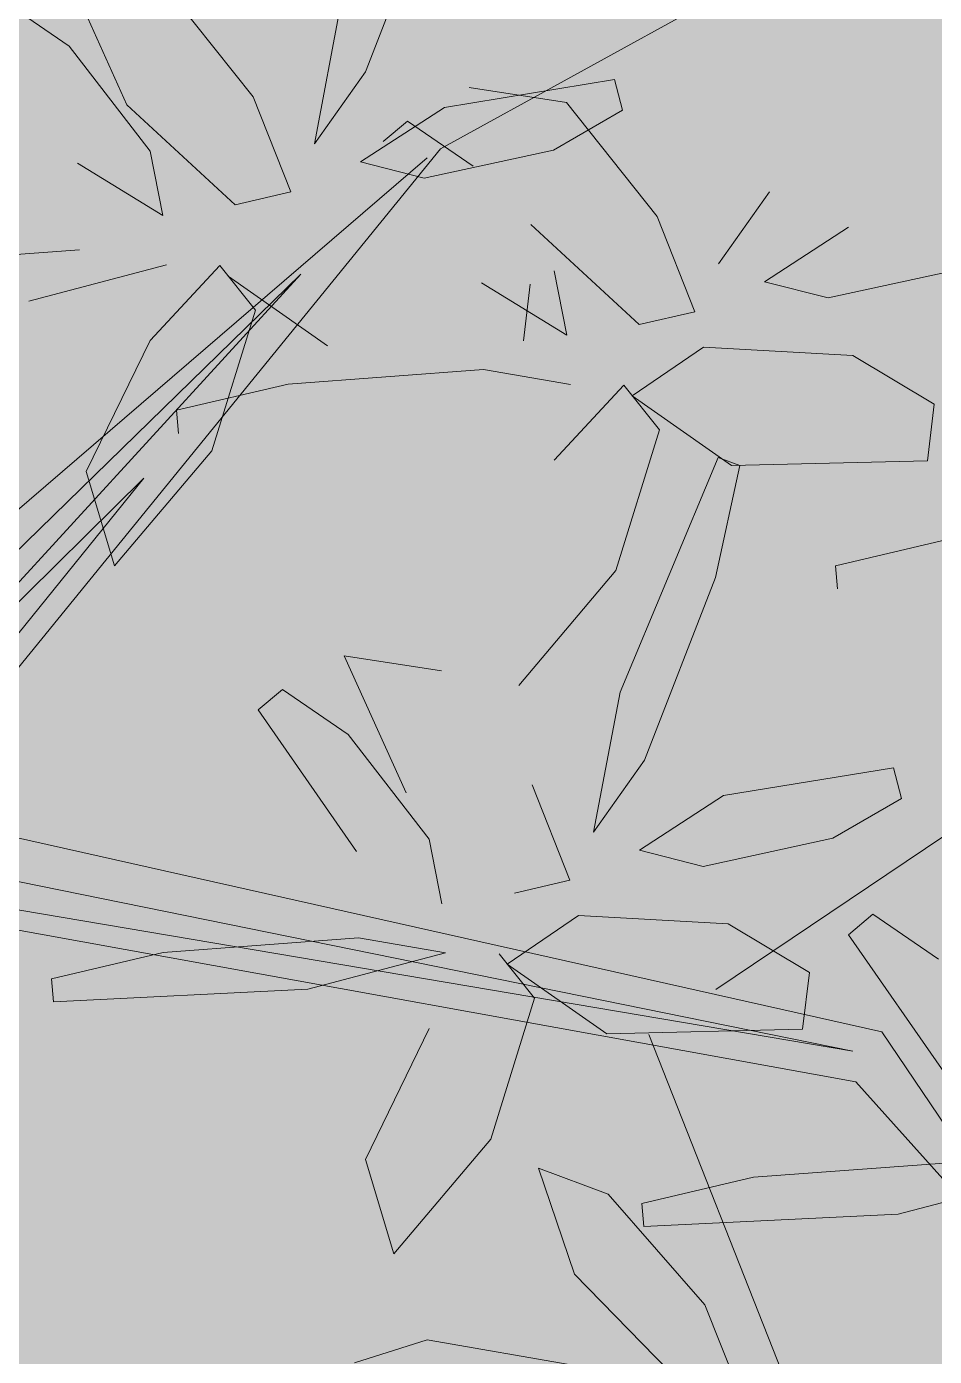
# Model space of a CAD drawing. Header units: metres. Extents: x 349703 to 349913, y 9282546 to 9282694.
# Drawn here: x 349718.24 to 349718.653, y 9282657.584 to 9282658.189 of the extents above; entities that cross this region are included whole.
import ezdxf

# ---------------------------------------------------------------- set-up
doc = ezdxf.new("R2010")
doc.units = ezdxf.units.M
doc.header["$LTSCALE"] = 0.25
for name, color, linetype, lineweight in [('AREA-VERDE', 3, 'CONTINUOUS', 9), ('ARQ-FONDO', 253, 'CONTINUOUS', 9), ('LLORAD-TRAMO', 1, 'CONTINUOUS', 70)]:
    doc.layers.add(name, color=color, linetype=linetype, lineweight=lineweight)

# ---------------------------------------------------------------- blocks, each defined once
blk = doc.blocks.new('ARR2')
at = {"layer": 'ARQ-FONDO', "lineweight": 5}
for p, q in [((2741.36929, 1214.73585), (2741.74216, 1214.94111)), ((2741.36652, 1214.90651), (2741.3199, 1214.78639)), ((2741.16307, 1214.76479), (2741.12238, 1214.85488)), ((2741.18632, 1214.84506), (2741.24601, 1214.77009)), ((2741.08188, 1214.83284), (2741.12506, 1214.80323)), ((2741.28635, 1214.73902), (2741.30373, 1214.83106)), ((2741.12506, 1214.80323), (2741.17834, 1214.73435)), ((2741.3199, 1214.78639), (2741.28635, 1214.73902)), ((2741.37177, 1214.76306), (2741.48362, 1214.7814)), ((2741.48362, 1214.7814), (2741.48886, 1214.76121)), ((2741.388, 1214.77613), (2741.45194, 1214.76631)), ((2741.23427, 1214.69899), (2741.16307, 1214.76479)), ((2741.24601, 1214.77009), (2741.27078, 1214.70747)), ((2741.45194, 1214.76631), (2741.51163, 1214.69134)), ((2741.31659, 1214.72719), (2741.37177, 1214.76306)), ((2741.48886, 1214.76121), (2741.44355, 1214.73496)), ((2741.33152, 1214.74068), (2741.3475, 1214.75409)), ((2741.3475, 1214.75409), (2741.39068, 1214.72448)), ((2740.93517, 1214.36421), (2741.3605, 1214.72992)), ((2741.01447, 1214.29989), (2741.36929, 1214.73585)), ((2741.17834, 1214.73435), (2741.1867, 1214.69196)), ((2741.44355, 1214.73496), (2741.35844, 1214.7165)), ((2741.1867, 1214.69196), (2741.13058, 1214.72635)), ((2741.35844, 1214.7165), (2741.31659, 1214.72719)), ((2741.27078, 1214.70747), (2741.23427, 1214.69899)), ((2741.58552, 1214.70764), (2741.55197, 1214.66027)), ((2741.49989, 1214.62024), (2741.42869, 1214.68604)), ((2741.51163, 1214.69134), (2741.5364, 1214.62872)), ((2741.5822, 1214.64844), (2741.63739, 1214.68431)), ((2741.00334, 1214.65989), (2741.13183, 1214.66948)), ((2741.18903, 1214.65957), (2741.09846, 1214.63567)), ((2741.17834, 1214.60979), (2741.22421, 1214.6591)), ((2741.22421, 1214.6591), (2741.24757, 1214.62979)), ((2741.27733, 1214.6535), (2740.96957, 1214.317)), ((2740.97152, 1214.35547), (2741.27733, 1214.6535)), ((2741.22956, 1214.65211), (2741.29499, 1214.60638)), ((2741.44396, 1214.6556), (2741.45232, 1214.61321)), ((2741.70917, 1214.65621), (2741.62406, 1214.63775)), ((2741.45232, 1214.61321), (2741.3962, 1214.6476)), ((2741.4237, 1214.6095), (2741.42822, 1214.64674)), ((2741.62406, 1214.63775), (2741.5822, 1214.64844)), ((2741.24757, 1214.62979), (2741.2188, 1214.5372)), ((2741.5364, 1214.62872), (2741.49989, 1214.62024)), ((2741.13634, 1214.52366), (2741.17834, 1214.60979)), ((2741.54209, 1214.60546), (2741.49518, 1214.57336)), ((2741.64036, 1214.59989), (2741.54209, 1214.60546)), ((2741.69384, 1214.56799), (2741.64036, 1214.59989)), ((2741.26896, 1214.58114), (2741.39745, 1214.59073)), ((2741.39745, 1214.59073), (2741.45465, 1214.58082)), ((2741.19558, 1214.56389), (2741.26896, 1214.58114)), ((2741.44396, 1214.53104), (2741.48983, 1214.58035)), ((2741.48983, 1214.58035), (2741.51319, 1214.55103)), ((2741.49518, 1214.57336), (2741.56061, 1214.52762)), ((2741.19702, 1214.5487), (2741.19558, 1214.56389)), ((2741.68932, 1214.53074), (2741.69384, 1214.56799)), ((2741.51319, 1214.55103), (2741.48442, 1214.45845)), ((2741.2188, 1214.5372), (2741.15498, 1214.46171)), ((2741.55017, 1214.18297), (2742.08628, 1214.54424)), ((2741.48721, 1214.37856), (2741.55166, 1214.53291)), ((2741.56599, 1214.52767), (2741.55, 1214.45401)), ((2741.55166, 1214.53291), (2741.56599, 1214.52767)), ((2741.56061, 1214.52762), (2741.68932, 1214.53074)), ((2740.96957, 1214.317), (2741.17407, 1214.51937)), ((2741.17407, 1214.51937), (2740.97842, 1214.27699)), ((2741.15498, 1214.46171), (2741.13634, 1214.52366)), ((2741.62884, 1214.46166), (2741.70222, 1214.47891)), ((2741.48442, 1214.45845), (2741.4206, 1214.38296)), ((2741.63028, 1214.44646), (2741.62884, 1214.46166)), ((2741.55, 1214.45401), (2741.50338, 1214.33389)), ((2741.30586, 1214.40238), (2741.3698, 1214.39256)), ((2741.34655, 1214.31229), (2741.30586, 1214.40238)), ((2741.24938, 1214.36693), (2741.26535, 1214.38034)), ((2741.26535, 1214.38034), (2741.30854, 1214.35073)), ((2741.46982, 1214.28652), (2741.48721, 1214.37856)), ((2741.31405, 1214.27385), (2741.24938, 1214.36693)), ((2741.30854, 1214.35073), (2741.36181, 1214.28185)), ((2741.50338, 1214.33389), (2741.46982, 1214.28652)), ((2741.55525, 1214.31056), (2741.6671, 1214.3289)), ((2741.6671, 1214.3289), (2741.67234, 1214.30871)), ((2741.42948, 1214.31759), (2741.45426, 1214.25497)), ((2741.50006, 1214.27469), (2741.55525, 1214.31056)), ((2741.67234, 1214.30871), (2741.62703, 1214.28246)), ((2741.01447, 1214.29989), (2741.65941, 1214.15519)), ((2740.97842, 1214.27699), (2741.64026, 1214.1425)), ((2741.36181, 1214.28185), (2741.37017, 1214.23946)), ((2741.54192, 1214.264), (2741.50006, 1214.27469)), ((2741.62703, 1214.28246), (2741.54192, 1214.264)), ((2741.64026, 1214.1425), (2740.98495, 1214.25353)), ((2741.45426, 1214.25497), (2741.41775, 1214.24649)), ((2740.99091, 1214.24023), (2741.64218, 1214.12229)), ((2741.45995, 1214.23171), (2741.41304, 1214.19961)), ((2741.55821, 1214.22614), (2741.45995, 1214.23171)), ((2741.63747, 1214.21909), (2741.65344, 1214.23251)), ((2741.65344, 1214.23251), (2741.69662, 1214.2029)), ((2741.6117, 1214.19424), (2741.55821, 1214.22614)), ((2741.18682, 1214.20739), (2741.31531, 1214.21698)), ((2741.31531, 1214.21698), (2741.3725, 1214.20707)), ((2741.70214, 1214.12601), (2741.63747, 1214.21909)), ((2741.11344, 1214.19014), (2741.18682, 1214.20739)), ((2741.3725, 1214.20707), (2741.28194, 1214.18317)), ((2741.40768, 1214.2066), (2741.43105, 1214.17729)), ((2741.41304, 1214.19961), (2741.47847, 1214.15388)), ((2741.11488, 1214.17495), (2741.11344, 1214.19014)), ((2741.60718, 1214.157), (2741.6117, 1214.19424)), ((2741.28194, 1214.18317), (2741.11488, 1214.17495)), ((2741.43105, 1214.17729), (2741.40228, 1214.0847)), ((2741.31981, 1214.07116), (2741.36181, 1214.15729)), ((2741.47847, 1214.15388), (2741.60718, 1214.157)), ((2741.50623, 1214.15335), (2741.9224, 1213.0996)), ((2741.65941, 1214.15519), (2741.80031, 1213.9461)), ((2741.64218, 1214.12229), (2741.80031, 1213.9461)), ((2741.40228, 1214.0847), (2741.33846, 1214.00921)), ((2741.33846, 1214.00921), (2741.31981, 1214.07116)), ((2741.43359, 1214.06564), (2741.45733, 1213.99591)), ((2741.47933, 1214.04844), (2741.43359, 1214.06564)), ((2741.5749, 1214.05955), (2741.70339, 1214.06915)), ((2741.50152, 1214.0423), (2741.5749, 1214.05955)), ((2741.76059, 1214.05924), (2741.67003, 1214.03533)), ((2741.54292, 1213.9756), (2741.47933, 1214.04844)), ((2741.50296, 1214.02711), (2741.50152, 1214.0423)), ((2741.67003, 1214.03533), (2741.50296, 1214.02711)), ((2741.45733, 1213.99591), (2741.54524, 1213.90577)), ((2741.56476, 1213.92137), (2741.54292, 1213.9756)), ((2741.36034, 1213.95269), (2741.31262, 1213.93747)), ((2741.4588, 1213.93562), (2741.36034, 1213.95269))]:
    blk.add_line(p, q, dxfattribs=at)

msp = doc.modelspace()

# ---------------------------------------------------------------- hatches: boundary and pattern name
at = {"layer": 'AREA-VERDE', "lineweight": 0, "true_color": 0xc4e4b2, "transparency": 33554687}
h = msp.add_hatch(color=3, dxfattribs=at)
h.dxf.hatch_style = 1
h.paths.add_polyline_path([(349745.50611, 9282662.06576), (349717.93066, 9282662.06576), (349717.93066, 9282656.55612), (349745.50611, 9282656.55612)])
h.paths.add_polyline_path([(349744.50611, 9282661.06576), (349744.50611, 9282657.55612), (349718.93066, 9282657.55612), (349718.93066, 9282661.06576)], flags=16)

# ---------------------------------------------------------------- linework, layer by layer
at = {"layer": 'LLORAD-TRAMO', "const_width": 0.3}
msp.add_lwpolyline([(349718.41, 9282662.04), (349718.41, 9282661.79), (349718.41, 9282661.54), (349718.41, 9282661.29), (349718.41, 9282661.04), (349718.41, 9282660.79), (349718.41, 9282660.54), (349718.41, 9282660.29), (349718.41, 9282660.04), (349718.41, 9282659.79), (349718.41, 9282659.54), (349718.41, 9282659.29), (349718.41, 9282659.04), (349718.41, 9282658.79), (349718.41, 9282658.54), (349718.41, 9282658.29), (349718.41, 9282658.04), (349718.41, 9282657.79), (349718.41, 9282657.54), (349718.41, 9282657.29), (349718.41, 9282657.04), (349718.41, 9282656.79), (349718.41, 9282656.54)], dxfattribs=at)

# ---------------------------------------------------------------- block references
at = {"layer": 'ARQ-FONDO', "xscale": 0.6917913537138002, "yscale": 0.6917913537138002, "zscale": 0.6917913537138002}
msp.add_blockref('ARR2', (347821.97288, 9281817.78943), dxfattribs=at)

doc.saveas('drawing.dxf')
